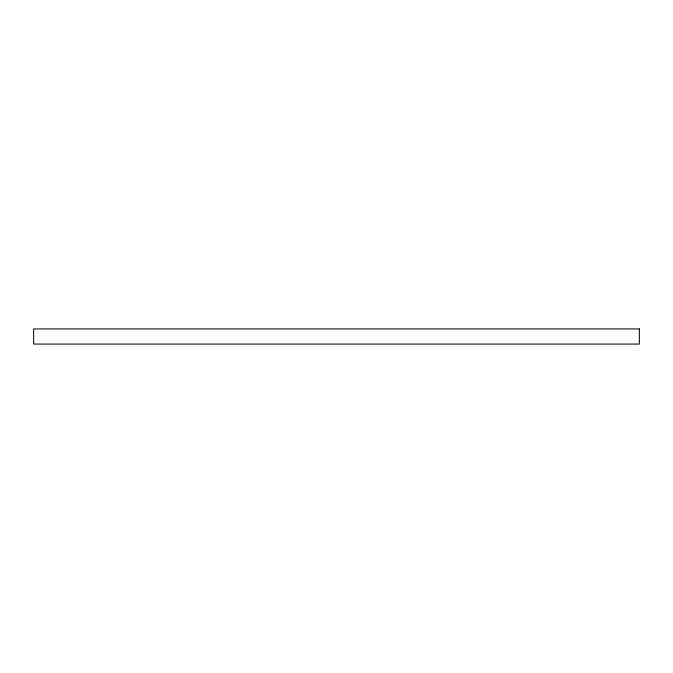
<?xml version="1.0" encoding="UTF-8"?>
<svg xmlns="http://www.w3.org/2000/svg" width="673" height="673" viewBox="0 0 673 673"><rect width="100%" height="100%" fill="white"/><g stroke="black" fill="none" stroke-linecap="round" stroke-linejoin="round"><path stroke-width="1.01" d="M639.35 328.929L33.65 328.929L33.65 344.071L639.35 344.071L639.35 328.929"/></g></svg>
